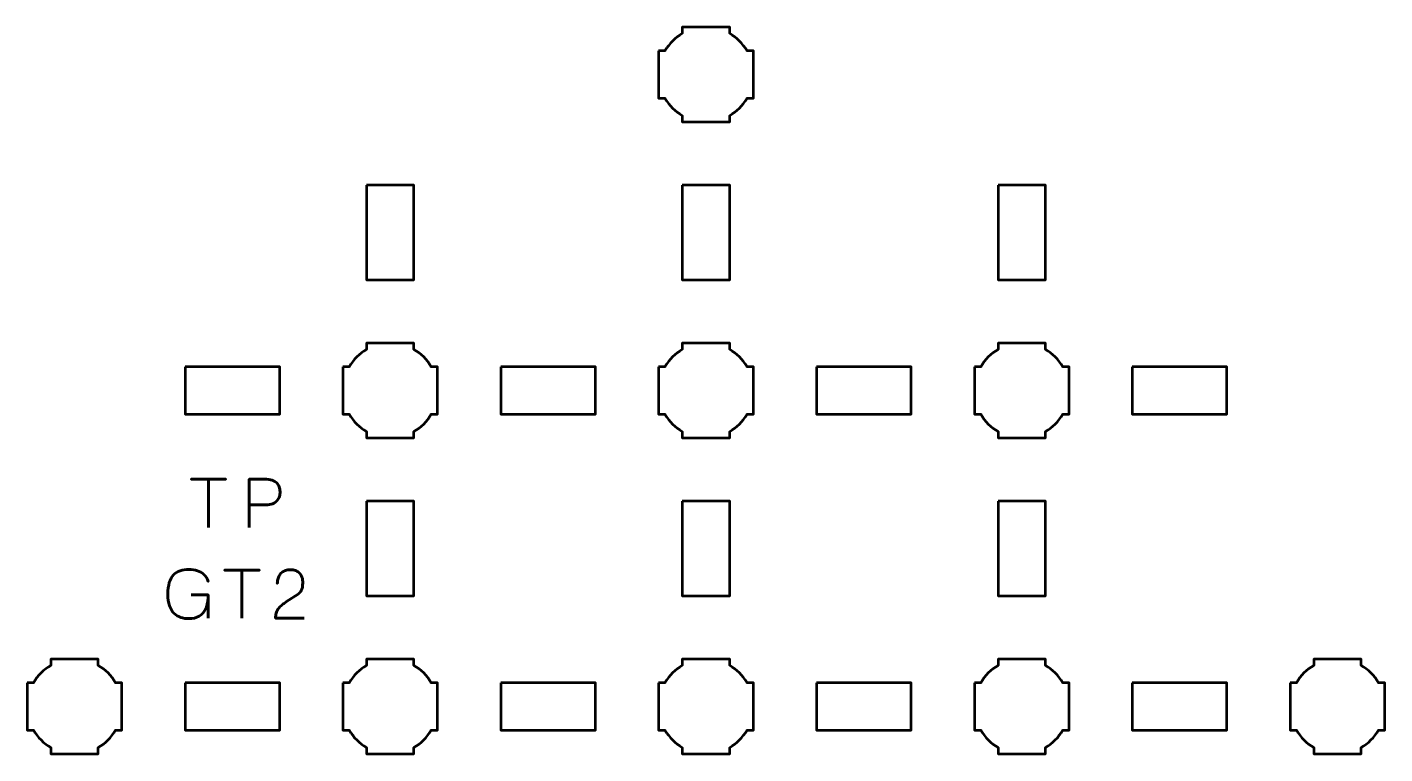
# Model space of a CAD drawing. Header units: centimetres. Extents: x -17.1 to -3.9, y -21.4 to -8.3.
# Drawn here: x -14.8 to -6.2, y -15.15 to -10.55 of the extents above; entities that cross this region are included whole.
import ezdxf

# ---------------------------------------------------------------- set-up
doc = ezdxf.new("R2010")
doc.units = ezdxf.units.CM
doc.header["$MEASUREMENT"] = 0
doc.layers.add('Layer 1', color=7, linetype='Continuous')

msp = doc.modelspace()

# ---------------------------------------------------------------- linework, layer by layer
at = {"layer": 'Layer 1', "lineweight": 53}
for points, knots in [([(-10.8, -10.69994), (-10.8, -10.69994), (-10.7598, -10.69994), (-10.7598, -10.69994), (-10.7598, -10.69994), (-10.73347, -10.65442), (-10.69551, -10.61649), (-10.65, -10.59016), (-10.65, -10.59016), (-10.65, -10.59016), (-10.65, -10.54994), (-10.65, -10.54994), (-10.65, -10.54994), (-10.65, -10.54994), (-10.35, -10.54994), (-10.35, -10.54994), (-10.35, -10.54994), (-10.35, -10.54994), (-10.35, -10.59013), (-10.35, -10.59013), (-10.35, -10.59013), (-10.30447, -10.61646), (-10.26648, -10.65441), (-10.24012, -10.69994), (-10.24012, -10.69994), (-10.24012, -10.69994), (-10.2, -10.69994), (-10.2, -10.69994), (-10.2, -10.69994), (-10.2, -10.69994), (-10.2, -10.84536), (-10.2, -10.84536), (-10.2, -10.84536), (-10.2, -10.84536), (-10.19994, -10.85001), (-10.19994, -10.85001), (-10.19994, -10.85001), (-10.19994, -10.85001), (-10.2, -10.85465), (-10.2, -10.85465), (-10.2, -10.85465), (-10.2, -10.85465), (-10.2, -10.99994), (-10.2, -10.99994), (-10.2, -10.99994), (-10.2, -10.99994), (-10.24007, -10.99994), (-10.24007, -10.99994), (-10.24007, -10.99994), (-10.26642, -11.04551), (-10.30442, -11.08352), (-10.35, -11.10988), (-10.35, -11.10988), (-10.35, -11.10988), (-10.35, -11.14994), (-10.35, -11.14994), (-10.35, -11.14994), (-10.35, -11.14994), (-10.49328, -11.14994), (-10.49328, -11.14994), (-10.49328, -11.14994), (-10.49328, -11.14994), (-10.49995, -11.15002), (-10.49995, -11.15002), (-10.49995, -11.15002), (-10.49995, -11.15002), (-10.50663, -11.14994), (-10.50663, -11.14994), (-10.50663, -11.14994), (-10.50663, -11.14994), (-10.65, -11.14994), (-10.65, -11.14994), (-10.65, -11.14994), (-10.65, -11.14994), (-10.65, -11.10984), (-10.65, -11.10984), (-10.65, -11.10984), (-10.69554, -11.08348), (-10.73352, -11.04549), (-10.75985, -10.99994), (-10.75985, -10.99994), (-10.75985, -10.99994), (-10.8, -10.99994), (-10.8, -10.99994), (-10.8, -10.99994), (-10.8, -10.99994), (-10.8, -10.69994), (-10.8, -10.69994)], [0, 0, 0, 0, 0.0454545, 0.0454545, 0.0454545, 0.0454545, 0.0909091, 0.0909091, 0.0909091, 0.0909091, 0.1363636, 0.1363636, 0.1363636, 0.1363636, 0.1818182, 0.1818182, 0.1818182, 0.1818182, 0.2272727, 0.2272727, 0.2272727, 0.2272727, 0.2727273, 0.2727273, 0.2727273, 0.2727273, 0.3181818, 0.3181818, 0.3181818, 0.3181818, 0.3636364, 0.3636364, 0.3636364, 0.3636364, 0.4090909, 0.4090909, 0.4090909, 0.4090909, 0.4545455, 0.4545455, 0.4545455, 0.4545455, 0.5, 0.5, 0.5, 0.5, 0.5454545, 0.5454545, 0.5454545, 0.5454545, 0.5909091, 0.5909091, 0.5909091, 0.5909091, 0.6363636, 0.6363636, 0.6363636, 0.6363636, 0.6818182, 0.6818182, 0.6818182, 0.6818182, 0.7272727, 0.7272727, 0.7272727, 0.7272727, 0.7727273, 0.7727273, 0.7727273, 0.7727273, 0.8181818, 0.8181818, 0.8181818, 0.8181818, 0.8636364, 0.8636364, 0.8636364, 0.8636364, 0.9090909, 0.9090909, 0.9090909, 0.9090909, 0.9545455, 0.9545455, 0.9545455, 0.9545455, 1, 1, 1, 1]), ([(-12.64997, -11.54999), (-12.64997, -11.54999), (-12.34997, -11.54999), (-12.34997, -11.54999), (-12.34997, -11.54999), (-12.34997, -11.54999), (-12.34997, -12.14999), (-12.34997, -12.14999), (-12.34997, -12.14999), (-12.34997, -12.14999), (-12.64997, -12.14999), (-12.64997, -12.14999), (-12.64997, -12.14999), (-12.64997, -12.14999), (-12.64997, -11.54999), (-12.64997, -11.54999)], [0, 0, 0, 0, 0.25, 0.25, 0.25, 0.25, 0.5, 0.5, 0.5, 0.5, 0.75, 0.75, 0.75, 0.75, 1, 1, 1, 1]), ([(-10.65004, -11.54999), (-10.65004, -11.54999), (-10.35004, -11.54999), (-10.35004, -11.54999), (-10.35004, -11.54999), (-10.35004, -11.54999), (-10.35004, -12.14999), (-10.35004, -12.14999), (-10.35004, -12.14999), (-10.35004, -12.14999), (-10.65004, -12.14999), (-10.65004, -12.14999), (-10.65004, -12.14999), (-10.65004, -12.14999), (-10.65004, -11.54999), (-10.65004, -11.54999)], [0, 0, 0, 0, 0.25, 0.25, 0.25, 0.25, 0.5, 0.5, 0.5, 0.5, 0.75, 0.75, 0.75, 0.75, 1, 1, 1, 1]), ([(-8.64994, -11.54999), (-8.64994, -11.54999), (-8.34993, -11.54999), (-8.34993, -11.54999), (-8.34993, -11.54999), (-8.34993, -11.54999), (-8.34993, -12.14999), (-8.34993, -12.14999), (-8.34993, -12.14999), (-8.34993, -12.14999), (-8.64994, -12.14999), (-8.64994, -12.14999), (-8.64994, -12.14999), (-8.64994, -12.14999), (-8.64994, -11.54999), (-8.64994, -11.54999)], [0, 0, 0, 0, 0.25, 0.25, 0.25, 0.25, 0.5, 0.5, 0.5, 0.5, 0.75, 0.75, 0.75, 0.75, 1, 1, 1, 1]), ([(-12.8, -12.69994), (-12.8, -12.69994), (-12.7598, -12.69994), (-12.7598, -12.69994), (-12.7598, -12.69994), (-12.73347, -12.65442), (-12.69551, -12.61649), (-12.65, -12.59016), (-12.65, -12.59016), (-12.65, -12.59016), (-12.65, -12.54994), (-12.65, -12.54994), (-12.65, -12.54994), (-12.65, -12.54994), (-12.35, -12.54994), (-12.35, -12.54994), (-12.35, -12.54994), (-12.35, -12.54994), (-12.35, -12.59013), (-12.35, -12.59013), (-12.35, -12.59013), (-12.30447, -12.61646), (-12.26648, -12.65441), (-12.24012, -12.69994), (-12.24012, -12.69994), (-12.24012, -12.69994), (-12.2, -12.69994), (-12.2, -12.69994), (-12.2, -12.69994), (-12.2, -12.69994), (-12.2, -12.84536), (-12.2, -12.84536), (-12.2, -12.84536), (-12.2, -12.84536), (-12.19994, -12.85001), (-12.19994, -12.85001), (-12.19994, -12.85001), (-12.19994, -12.85001), (-12.2, -12.85465), (-12.2, -12.85465), (-12.2, -12.85465), (-12.2, -12.85465), (-12.2, -12.99994), (-12.2, -12.99994), (-12.2, -12.99994), (-12.2, -12.99994), (-12.24007, -12.99994), (-12.24007, -12.99994), (-12.24007, -12.99994), (-12.26642, -13.04551), (-12.30442, -13.08352), (-12.35, -13.10988), (-12.35, -13.10988), (-12.35, -13.10988), (-12.35, -13.14994), (-12.35, -13.14994), (-12.35, -13.14994), (-12.35, -13.14994), (-12.49328, -13.14994), (-12.49328, -13.14994), (-12.49328, -13.14994), (-12.49328, -13.14994), (-12.49995, -13.15002), (-12.49995, -13.15002), (-12.49995, -13.15002), (-12.49995, -13.15002), (-12.50663, -13.14994), (-12.50663, -13.14994), (-12.50663, -13.14994), (-12.50663, -13.14994), (-12.65, -13.14994), (-12.65, -13.14994), (-12.65, -13.14994), (-12.65, -13.14994), (-12.65, -13.10984), (-12.65, -13.10984), (-12.65, -13.10984), (-12.69554, -13.08348), (-12.73352, -13.04549), (-12.75985, -12.99994), (-12.75985, -12.99994), (-12.75985, -12.99994), (-12.8, -12.99994), (-12.8, -12.99994), (-12.8, -12.99994), (-12.8, -12.99994), (-12.8, -12.69994), (-12.8, -12.69994)], [0, 0, 0, 0, 0.0454545, 0.0454545, 0.0454545, 0.0454545, 0.0909091, 0.0909091, 0.0909091, 0.0909091, 0.1363636, 0.1363636, 0.1363636, 0.1363636, 0.1818182, 0.1818182, 0.1818182, 0.1818182, 0.2272727, 0.2272727, 0.2272727, 0.2272727, 0.2727273, 0.2727273, 0.2727273, 0.2727273, 0.3181818, 0.3181818, 0.3181818, 0.3181818, 0.3636364, 0.3636364, 0.3636364, 0.3636364, 0.4090909, 0.4090909, 0.4090909, 0.4090909, 0.4545455, 0.4545455, 0.4545455, 0.4545455, 0.5, 0.5, 0.5, 0.5, 0.5454545, 0.5454545, 0.5454545, 0.5454545, 0.5909091, 0.5909091, 0.5909091, 0.5909091, 0.6363636, 0.6363636, 0.6363636, 0.6363636, 0.6818182, 0.6818182, 0.6818182, 0.6818182, 0.7272727, 0.7272727, 0.7272727, 0.7272727, 0.7727273, 0.7727273, 0.7727273, 0.7727273, 0.8181818, 0.8181818, 0.8181818, 0.8181818, 0.8636364, 0.8636364, 0.8636364, 0.8636364, 0.9090909, 0.9090909, 0.9090909, 0.9090909, 0.9545455, 0.9545455, 0.9545455, 0.9545455, 1, 1, 1, 1]), ([(-10.8, -12.69994), (-10.8, -12.69994), (-10.7598, -12.69994), (-10.7598, -12.69994), (-10.7598, -12.69994), (-10.73347, -12.65442), (-10.69551, -12.61649), (-10.65, -12.59016), (-10.65, -12.59016), (-10.65, -12.59016), (-10.65, -12.54994), (-10.65, -12.54994), (-10.65, -12.54994), (-10.65, -12.54994), (-10.35, -12.54994), (-10.35, -12.54994), (-10.35, -12.54994), (-10.35, -12.54994), (-10.35, -12.59013), (-10.35, -12.59013), (-10.35, -12.59013), (-10.30447, -12.61646), (-10.26648, -12.65441), (-10.24012, -12.69994), (-10.24012, -12.69994), (-10.24012, -12.69994), (-10.2, -12.69994), (-10.2, -12.69994), (-10.2, -12.69994), (-10.2, -12.69994), (-10.2, -12.84536), (-10.2, -12.84536), (-10.2, -12.84536), (-10.2, -12.84536), (-10.19994, -12.85001), (-10.19994, -12.85001), (-10.19994, -12.85001), (-10.19994, -12.85001), (-10.2, -12.85465), (-10.2, -12.85465), (-10.2, -12.85465), (-10.2, -12.85465), (-10.2, -12.99994), (-10.2, -12.99994), (-10.2, -12.99994), (-10.2, -12.99994), (-10.24007, -12.99994), (-10.24007, -12.99994), (-10.24007, -12.99994), (-10.26642, -13.04551), (-10.30442, -13.08352), (-10.35, -13.10988), (-10.35, -13.10988), (-10.35, -13.10988), (-10.35, -13.14994), (-10.35, -13.14994), (-10.35, -13.14994), (-10.35, -13.14994), (-10.49328, -13.14994), (-10.49328, -13.14994), (-10.49328, -13.14994), (-10.49328, -13.14994), (-10.49995, -13.15002), (-10.49995, -13.15002), (-10.49995, -13.15002), (-10.49995, -13.15002), (-10.50663, -13.14994), (-10.50663, -13.14994), (-10.50663, -13.14994), (-10.50663, -13.14994), (-10.65, -13.14994), (-10.65, -13.14994), (-10.65, -13.14994), (-10.65, -13.14994), (-10.65, -13.10984), (-10.65, -13.10984), (-10.65, -13.10984), (-10.69554, -13.08348), (-10.73352, -13.04549), (-10.75985, -12.99994), (-10.75985, -12.99994), (-10.75985, -12.99994), (-10.8, -12.99994), (-10.8, -12.99994), (-10.8, -12.99994), (-10.8, -12.99994), (-10.8, -12.69994), (-10.8, -12.69994)], [0, 0, 0, 0, 0.0454545, 0.0454545, 0.0454545, 0.0454545, 0.0909091, 0.0909091, 0.0909091, 0.0909091, 0.1363636, 0.1363636, 0.1363636, 0.1363636, 0.1818182, 0.1818182, 0.1818182, 0.1818182, 0.2272727, 0.2272727, 0.2272727, 0.2272727, 0.2727273, 0.2727273, 0.2727273, 0.2727273, 0.3181818, 0.3181818, 0.3181818, 0.3181818, 0.3636364, 0.3636364, 0.3636364, 0.3636364, 0.4090909, 0.4090909, 0.4090909, 0.4090909, 0.4545455, 0.4545455, 0.4545455, 0.4545455, 0.5, 0.5, 0.5, 0.5, 0.5454545, 0.5454545, 0.5454545, 0.5454545, 0.5909091, 0.5909091, 0.5909091, 0.5909091, 0.6363636, 0.6363636, 0.6363636, 0.6363636, 0.6818182, 0.6818182, 0.6818182, 0.6818182, 0.7272727, 0.7272727, 0.7272727, 0.7272727, 0.7727273, 0.7727273, 0.7727273, 0.7727273, 0.8181818, 0.8181818, 0.8181818, 0.8181818, 0.8636364, 0.8636364, 0.8636364, 0.8636364, 0.9090909, 0.9090909, 0.9090909, 0.9090909, 0.9545455, 0.9545455, 0.9545455, 0.9545455, 1, 1, 1, 1]), ([(-8.8, -12.69994), (-8.8, -12.69994), (-8.7598, -12.69994), (-8.7598, -12.69994), (-8.7598, -12.69994), (-8.73347, -12.65442), (-8.69551, -12.61649), (-8.65, -12.59016), (-8.65, -12.59016), (-8.65, -12.59016), (-8.65, -12.54994), (-8.65, -12.54994), (-8.65, -12.54994), (-8.65, -12.54994), (-8.35, -12.54994), (-8.35, -12.54994), (-8.35, -12.54994), (-8.35, -12.54994), (-8.35, -12.59013), (-8.35, -12.59013), (-8.35, -12.59013), (-8.30447, -12.61646), (-8.26648, -12.65441), (-8.24012, -12.69994), (-8.24012, -12.69994), (-8.24012, -12.69994), (-8.2, -12.69994), (-8.2, -12.69994), (-8.2, -12.69994), (-8.2, -12.69994), (-8.2, -12.84536), (-8.2, -12.84536), (-8.2, -12.84536), (-8.2, -12.84536), (-8.19994, -12.85001), (-8.19994, -12.85001), (-8.19994, -12.85001), (-8.19994, -12.85001), (-8.2, -12.85465), (-8.2, -12.85465), (-8.2, -12.85465), (-8.2, -12.85465), (-8.2, -12.99994), (-8.2, -12.99994), (-8.2, -12.99994), (-8.2, -12.99994), (-8.24007, -12.99994), (-8.24007, -12.99994), (-8.24007, -12.99994), (-8.26642, -13.04551), (-8.30442, -13.08352), (-8.35, -13.10988), (-8.35, -13.10988), (-8.35, -13.10988), (-8.35, -13.14994), (-8.35, -13.14994), (-8.35, -13.14994), (-8.35, -13.14994), (-8.49328, -13.14994), (-8.49328, -13.14994), (-8.49328, -13.14994), (-8.49328, -13.14994), (-8.49995, -13.15002), (-8.49995, -13.15002), (-8.49995, -13.15002), (-8.49995, -13.15002), (-8.50663, -13.14994), (-8.50663, -13.14994), (-8.50663, -13.14994), (-8.50663, -13.14994), (-8.65, -13.14994), (-8.65, -13.14994), (-8.65, -13.14994), (-8.65, -13.14994), (-8.65, -13.10984), (-8.65, -13.10984), (-8.65, -13.10984), (-8.69554, -13.08348), (-8.73352, -13.04549), (-8.75985, -12.99994), (-8.75985, -12.99994), (-8.75985, -12.99994), (-8.8, -12.99994), (-8.8, -12.99994), (-8.8, -12.99994), (-8.8, -12.99994), (-8.8, -12.69994), (-8.8, -12.69994)], [0, 0, 0, 0, 0.0454545, 0.0454545, 0.0454545, 0.0454545, 0.0909091, 0.0909091, 0.0909091, 0.0909091, 0.1363636, 0.1363636, 0.1363636, 0.1363636, 0.1818182, 0.1818182, 0.1818182, 0.1818182, 0.2272727, 0.2272727, 0.2272727, 0.2272727, 0.2727273, 0.2727273, 0.2727273, 0.2727273, 0.3181818, 0.3181818, 0.3181818, 0.3181818, 0.3636364, 0.3636364, 0.3636364, 0.3636364, 0.4090909, 0.4090909, 0.4090909, 0.4090909, 0.4545455, 0.4545455, 0.4545455, 0.4545455, 0.5, 0.5, 0.5, 0.5, 0.5454545, 0.5454545, 0.5454545, 0.5454545, 0.5909091, 0.5909091, 0.5909091, 0.5909091, 0.6363636, 0.6363636, 0.6363636, 0.6363636, 0.6818182, 0.6818182, 0.6818182, 0.6818182, 0.7272727, 0.7272727, 0.7272727, 0.7272727, 0.7727273, 0.7727273, 0.7727273, 0.7727273, 0.8181818, 0.8181818, 0.8181818, 0.8181818, 0.8636364, 0.8636364, 0.8636364, 0.8636364, 0.9090909, 0.9090909, 0.9090909, 0.9090909, 0.9545455, 0.9545455, 0.9545455, 0.9545455, 1, 1, 1, 1]), ([(-13.79995, -12.69997), (-13.79995, -12.69997), (-13.19995, -12.69997), (-13.19995, -12.69997), (-13.19995, -12.69997), (-13.19995, -12.69997), (-13.19995, -12.99997), (-13.19995, -12.99997), (-13.19995, -12.99997), (-13.19995, -12.99997), (-13.79995, -12.99997), (-13.79995, -12.99997), (-13.79995, -12.99997), (-13.79995, -12.99997), (-13.79995, -12.69997), (-13.79995, -12.69997)], [0, 0, 0, 0, 0.25, 0.25, 0.25, 0.25, 0.5, 0.5, 0.5, 0.5, 0.75, 0.75, 0.75, 0.75, 1, 1, 1, 1]), ([(-11.79999, -12.69997), (-11.79999, -12.69997), (-11.19998, -12.69997), (-11.19998, -12.69997), (-11.19998, -12.69997), (-11.19998, -12.69997), (-11.19998, -12.99997), (-11.19998, -12.99997), (-11.19998, -12.99997), (-11.19998, -12.99997), (-11.79999, -12.99997), (-11.79999, -12.99997), (-11.79999, -12.99997), (-11.79999, -12.99997), (-11.79999, -12.69997), (-11.79999, -12.69997)], [0, 0, 0, 0, 0.25, 0.25, 0.25, 0.25, 0.5, 0.5, 0.5, 0.5, 0.75, 0.75, 0.75, 0.75, 1, 1, 1, 1]), ([(-9.79992, -12.69997), (-9.79992, -12.69997), (-9.19992, -12.69997), (-9.19992, -12.69997), (-9.19992, -12.69997), (-9.19992, -12.69997), (-9.19992, -12.99997), (-9.19992, -12.99997), (-9.19992, -12.99997), (-9.19992, -12.99997), (-9.79992, -12.99997), (-9.79992, -12.99997), (-9.79992, -12.99997), (-9.79992, -12.99997), (-9.79992, -12.69997), (-9.79992, -12.69997)], [0, 0, 0, 0, 0.25, 0.25, 0.25, 0.25, 0.5, 0.5, 0.5, 0.5, 0.75, 0.75, 0.75, 0.75, 1, 1, 1, 1]), ([(-7.79995, -12.69997), (-7.79995, -12.69997), (-7.19995, -12.69997), (-7.19995, -12.69997), (-7.19995, -12.69997), (-7.19995, -12.69997), (-7.19995, -12.99997), (-7.19995, -12.99997), (-7.19995, -12.99997), (-7.19995, -12.99997), (-7.79995, -12.99997), (-7.79995, -12.99997), (-7.79995, -12.99997), (-7.79995, -12.99997), (-7.79995, -12.69997), (-7.79995, -12.69997)], [0, 0, 0, 0, 0.25, 0.25, 0.25, 0.25, 0.5, 0.5, 0.5, 0.5, 0.75, 0.75, 0.75, 0.75, 1, 1, 1, 1]), ([(-12.64997, -13.54995), (-12.64997, -13.54995), (-12.34997, -13.54995), (-12.34997, -13.54995), (-12.34997, -13.54995), (-12.34997, -13.54995), (-12.34997, -14.14996), (-12.34997, -14.14996), (-12.34997, -14.14996), (-12.34997, -14.14996), (-12.64997, -14.14996), (-12.64997, -14.14996), (-12.64997, -14.14996), (-12.64997, -14.14996), (-12.64997, -13.54995), (-12.64997, -13.54995)], [0, 0, 0, 0, 0.25, 0.25, 0.25, 0.25, 0.5, 0.5, 0.5, 0.5, 0.75, 0.75, 0.75, 0.75, 1, 1, 1, 1]), ([(-10.65004, -13.54995), (-10.65004, -13.54995), (-10.35004, -13.54995), (-10.35004, -13.54995), (-10.35004, -13.54995), (-10.35004, -13.54995), (-10.35004, -14.14996), (-10.35004, -14.14996), (-10.35004, -14.14996), (-10.35004, -14.14996), (-10.65004, -14.14996), (-10.65004, -14.14996), (-10.65004, -14.14996), (-10.65004, -14.14996), (-10.65004, -13.54995), (-10.65004, -13.54995)], [0, 0, 0, 0, 0.25, 0.25, 0.25, 0.25, 0.5, 0.5, 0.5, 0.5, 0.75, 0.75, 0.75, 0.75, 1, 1, 1, 1]), ([(-8.64994, -13.54995), (-8.64994, -13.54995), (-8.34993, -13.54995), (-8.34993, -13.54995), (-8.34993, -13.54995), (-8.34993, -13.54995), (-8.34993, -14.14996), (-8.34993, -14.14996), (-8.34993, -14.14996), (-8.34993, -14.14996), (-8.64994, -14.14996), (-8.64994, -14.14996), (-8.64994, -14.14996), (-8.64994, -14.14996), (-8.64994, -13.54995), (-8.64994, -13.54995)], [0, 0, 0, 0, 0.25, 0.25, 0.25, 0.25, 0.5, 0.5, 0.5, 0.5, 0.75, 0.75, 0.75, 0.75, 1, 1, 1, 1]), ([(-14.8, -14.69994), (-14.8, -14.69994), (-14.7598, -14.69994), (-14.7598, -14.69994), (-14.7598, -14.69994), (-14.73347, -14.65442), (-14.69551, -14.61649), (-14.65, -14.59016), (-14.65, -14.59016), (-14.65, -14.59016), (-14.65, -14.54994), (-14.65, -14.54994), (-14.65, -14.54994), (-14.65, -14.54994), (-14.35, -14.54994), (-14.35, -14.54994), (-14.35, -14.54994), (-14.35, -14.54994), (-14.35, -14.59013), (-14.35, -14.59013), (-14.35, -14.59013), (-14.30447, -14.61646), (-14.26648, -14.65441), (-14.24012, -14.69994), (-14.24012, -14.69994), (-14.24012, -14.69994), (-14.2, -14.69994), (-14.2, -14.69994), (-14.2, -14.69994), (-14.2, -14.69994), (-14.2, -14.84536), (-14.2, -14.84536), (-14.2, -14.84536), (-14.2, -14.84536), (-14.19994, -14.85001), (-14.19994, -14.85001), (-14.19994, -14.85001), (-14.19994, -14.85001), (-14.2, -14.85465), (-14.2, -14.85465), (-14.2, -14.85465), (-14.2, -14.85465), (-14.2, -14.99994), (-14.2, -14.99994), (-14.2, -14.99994), (-14.2, -14.99994), (-14.24007, -14.99994), (-14.24007, -14.99994), (-14.24007, -14.99994), (-14.26642, -15.04551), (-14.30442, -15.08352), (-14.35, -15.10988), (-14.35, -15.10988), (-14.35, -15.10988), (-14.35, -15.14994), (-14.35, -15.14994), (-14.35, -15.14994), (-14.35, -15.14994), (-14.49328, -15.14994), (-14.49328, -15.14994), (-14.49328, -15.14994), (-14.49328, -15.14994), (-14.49995, -15.15002), (-14.49995, -15.15002), (-14.49995, -15.15002), (-14.49995, -15.15002), (-14.50663, -15.14994), (-14.50663, -15.14994), (-14.50663, -15.14994), (-14.50663, -15.14994), (-14.65, -15.14994), (-14.65, -15.14994), (-14.65, -15.14994), (-14.65, -15.14994), (-14.65, -15.10984), (-14.65, -15.10984), (-14.65, -15.10984), (-14.69554, -15.08348), (-14.73352, -15.04549), (-14.75985, -14.99994), (-14.75985, -14.99994), (-14.75985, -14.99994), (-14.8, -14.99994), (-14.8, -14.99994), (-14.8, -14.99994), (-14.8, -14.99994), (-14.8, -14.69994), (-14.8, -14.69994)], [0, 0, 0, 0, 0.0454545, 0.0454545, 0.0454545, 0.0454545, 0.0909091, 0.0909091, 0.0909091, 0.0909091, 0.1363636, 0.1363636, 0.1363636, 0.1363636, 0.1818182, 0.1818182, 0.1818182, 0.1818182, 0.2272727, 0.2272727, 0.2272727, 0.2272727, 0.2727273, 0.2727273, 0.2727273, 0.2727273, 0.3181818, 0.3181818, 0.3181818, 0.3181818, 0.3636364, 0.3636364, 0.3636364, 0.3636364, 0.4090909, 0.4090909, 0.4090909, 0.4090909, 0.4545455, 0.4545455, 0.4545455, 0.4545455, 0.5, 0.5, 0.5, 0.5, 0.5454545, 0.5454545, 0.5454545, 0.5454545, 0.5909091, 0.5909091, 0.5909091, 0.5909091, 0.6363636, 0.6363636, 0.6363636, 0.6363636, 0.6818182, 0.6818182, 0.6818182, 0.6818182, 0.7272727, 0.7272727, 0.7272727, 0.7272727, 0.7727273, 0.7727273, 0.7727273, 0.7727273, 0.8181818, 0.8181818, 0.8181818, 0.8181818, 0.8636364, 0.8636364, 0.8636364, 0.8636364, 0.9090909, 0.9090909, 0.9090909, 0.9090909, 0.9545455, 0.9545455, 0.9545455, 0.9545455, 1, 1, 1, 1]), ([(-12.8, -14.69994), (-12.8, -14.69994), (-12.7598, -14.69994), (-12.7598, -14.69994), (-12.7598, -14.69994), (-12.73347, -14.65442), (-12.69551, -14.61649), (-12.65, -14.59016), (-12.65, -14.59016), (-12.65, -14.59016), (-12.65, -14.54994), (-12.65, -14.54994), (-12.65, -14.54994), (-12.65, -14.54994), (-12.35, -14.54994), (-12.35, -14.54994), (-12.35, -14.54994), (-12.35, -14.54994), (-12.35, -14.59013), (-12.35, -14.59013), (-12.35, -14.59013), (-12.30447, -14.61646), (-12.26648, -14.65441), (-12.24012, -14.69994), (-12.24012, -14.69994), (-12.24012, -14.69994), (-12.2, -14.69994), (-12.2, -14.69994), (-12.2, -14.69994), (-12.2, -14.69994), (-12.2, -14.84536), (-12.2, -14.84536), (-12.2, -14.84536), (-12.2, -14.84536), (-12.19994, -14.85001), (-12.19994, -14.85001), (-12.19994, -14.85001), (-12.19994, -14.85001), (-12.2, -14.85465), (-12.2, -14.85465), (-12.2, -14.85465), (-12.2, -14.85465), (-12.2, -14.99994), (-12.2, -14.99994), (-12.2, -14.99994), (-12.2, -14.99994), (-12.24007, -14.99994), (-12.24007, -14.99994), (-12.24007, -14.99994), (-12.26642, -15.04551), (-12.30442, -15.08352), (-12.35, -15.10988), (-12.35, -15.10988), (-12.35, -15.10988), (-12.35, -15.14994), (-12.35, -15.14994), (-12.35, -15.14994), (-12.35, -15.14994), (-12.49328, -15.14994), (-12.49328, -15.14994), (-12.49328, -15.14994), (-12.49328, -15.14994), (-12.49995, -15.15002), (-12.49995, -15.15002), (-12.49995, -15.15002), (-12.49995, -15.15002), (-12.50663, -15.14994), (-12.50663, -15.14994), (-12.50663, -15.14994), (-12.50663, -15.14994), (-12.65, -15.14994), (-12.65, -15.14994), (-12.65, -15.14994), (-12.65, -15.14994), (-12.65, -15.10984), (-12.65, -15.10984), (-12.65, -15.10984), (-12.69554, -15.08348), (-12.73352, -15.04549), (-12.75985, -14.99994), (-12.75985, -14.99994), (-12.75985, -14.99994), (-12.8, -14.99994), (-12.8, -14.99994), (-12.8, -14.99994), (-12.8, -14.99994), (-12.8, -14.69994), (-12.8, -14.69994)], [0, 0, 0, 0, 0.0454545, 0.0454545, 0.0454545, 0.0454545, 0.0909091, 0.0909091, 0.0909091, 0.0909091, 0.1363636, 0.1363636, 0.1363636, 0.1363636, 0.1818182, 0.1818182, 0.1818182, 0.1818182, 0.2272727, 0.2272727, 0.2272727, 0.2272727, 0.2727273, 0.2727273, 0.2727273, 0.2727273, 0.3181818, 0.3181818, 0.3181818, 0.3181818, 0.3636364, 0.3636364, 0.3636364, 0.3636364, 0.4090909, 0.4090909, 0.4090909, 0.4090909, 0.4545455, 0.4545455, 0.4545455, 0.4545455, 0.5, 0.5, 0.5, 0.5, 0.5454545, 0.5454545, 0.5454545, 0.5454545, 0.5909091, 0.5909091, 0.5909091, 0.5909091, 0.6363636, 0.6363636, 0.6363636, 0.6363636, 0.6818182, 0.6818182, 0.6818182, 0.6818182, 0.7272727, 0.7272727, 0.7272727, 0.7272727, 0.7727273, 0.7727273, 0.7727273, 0.7727273, 0.8181818, 0.8181818, 0.8181818, 0.8181818, 0.8636364, 0.8636364, 0.8636364, 0.8636364, 0.9090909, 0.9090909, 0.9090909, 0.9090909, 0.9545455, 0.9545455, 0.9545455, 0.9545455, 1, 1, 1, 1]), ([(-10.8, -14.69994), (-10.8, -14.69994), (-10.7598, -14.69994), (-10.7598, -14.69994), (-10.7598, -14.69994), (-10.73347, -14.65442), (-10.69551, -14.61649), (-10.65, -14.59016), (-10.65, -14.59016), (-10.65, -14.59016), (-10.65, -14.54994), (-10.65, -14.54994), (-10.65, -14.54994), (-10.65, -14.54994), (-10.35, -14.54994), (-10.35, -14.54994), (-10.35, -14.54994), (-10.35, -14.54994), (-10.35, -14.59013), (-10.35, -14.59013), (-10.35, -14.59013), (-10.30447, -14.61646), (-10.26648, -14.65441), (-10.24012, -14.69994), (-10.24012, -14.69994), (-10.24012, -14.69994), (-10.2, -14.69994), (-10.2, -14.69994), (-10.2, -14.69994), (-10.2, -14.69994), (-10.2, -14.84536), (-10.2, -14.84536), (-10.2, -14.84536), (-10.2, -14.84536), (-10.19994, -14.85001), (-10.19994, -14.85001), (-10.19994, -14.85001), (-10.19994, -14.85001), (-10.2, -14.85465), (-10.2, -14.85465), (-10.2, -14.85465), (-10.2, -14.85465), (-10.2, -14.99994), (-10.2, -14.99994), (-10.2, -14.99994), (-10.2, -14.99994), (-10.24007, -14.99994), (-10.24007, -14.99994), (-10.24007, -14.99994), (-10.26642, -15.04551), (-10.30442, -15.08352), (-10.35, -15.10988), (-10.35, -15.10988), (-10.35, -15.10988), (-10.35, -15.14994), (-10.35, -15.14994), (-10.35, -15.14994), (-10.35, -15.14994), (-10.49328, -15.14994), (-10.49328, -15.14994), (-10.49328, -15.14994), (-10.49328, -15.14994), (-10.49995, -15.15002), (-10.49995, -15.15002), (-10.49995, -15.15002), (-10.49995, -15.15002), (-10.50663, -15.14994), (-10.50663, -15.14994), (-10.50663, -15.14994), (-10.50663, -15.14994), (-10.65, -15.14994), (-10.65, -15.14994), (-10.65, -15.14994), (-10.65, -15.14994), (-10.65, -15.10984), (-10.65, -15.10984), (-10.65, -15.10984), (-10.69554, -15.08348), (-10.73352, -15.04549), (-10.75985, -14.99994), (-10.75985, -14.99994), (-10.75985, -14.99994), (-10.8, -14.99994), (-10.8, -14.99994), (-10.8, -14.99994), (-10.8, -14.99994), (-10.8, -14.69994), (-10.8, -14.69994)], [0, 0, 0, 0, 0.0454545, 0.0454545, 0.0454545, 0.0454545, 0.0909091, 0.0909091, 0.0909091, 0.0909091, 0.1363636, 0.1363636, 0.1363636, 0.1363636, 0.1818182, 0.1818182, 0.1818182, 0.1818182, 0.2272727, 0.2272727, 0.2272727, 0.2272727, 0.2727273, 0.2727273, 0.2727273, 0.2727273, 0.3181818, 0.3181818, 0.3181818, 0.3181818, 0.3636364, 0.3636364, 0.3636364, 0.3636364, 0.4090909, 0.4090909, 0.4090909, 0.4090909, 0.4545455, 0.4545455, 0.4545455, 0.4545455, 0.5, 0.5, 0.5, 0.5, 0.5454545, 0.5454545, 0.5454545, 0.5454545, 0.5909091, 0.5909091, 0.5909091, 0.5909091, 0.6363636, 0.6363636, 0.6363636, 0.6363636, 0.6818182, 0.6818182, 0.6818182, 0.6818182, 0.7272727, 0.7272727, 0.7272727, 0.7272727, 0.7727273, 0.7727273, 0.7727273, 0.7727273, 0.8181818, 0.8181818, 0.8181818, 0.8181818, 0.8636364, 0.8636364, 0.8636364, 0.8636364, 0.9090909, 0.9090909, 0.9090909, 0.9090909, 0.9545455, 0.9545455, 0.9545455, 0.9545455, 1, 1, 1, 1]), ([(-8.8, -14.69994), (-8.8, -14.69994), (-8.7598, -14.69994), (-8.7598, -14.69994), (-8.7598, -14.69994), (-8.73347, -14.65442), (-8.69551, -14.61649), (-8.65, -14.59016), (-8.65, -14.59016), (-8.65, -14.59016), (-8.65, -14.54994), (-8.65, -14.54994), (-8.65, -14.54994), (-8.65, -14.54994), (-8.35, -14.54994), (-8.35, -14.54994), (-8.35, -14.54994), (-8.35, -14.54994), (-8.35, -14.59013), (-8.35, -14.59013), (-8.35, -14.59013), (-8.30447, -14.61646), (-8.26648, -14.65441), (-8.24012, -14.69994), (-8.24012, -14.69994), (-8.24012, -14.69994), (-8.2, -14.69994), (-8.2, -14.69994), (-8.2, -14.69994), (-8.2, -14.69994), (-8.2, -14.84536), (-8.2, -14.84536), (-8.2, -14.84536), (-8.2, -14.84536), (-8.19994, -14.85001), (-8.19994, -14.85001), (-8.19994, -14.85001), (-8.19994, -14.85001), (-8.2, -14.85465), (-8.2, -14.85465), (-8.2, -14.85465), (-8.2, -14.85465), (-8.2, -14.99994), (-8.2, -14.99994), (-8.2, -14.99994), (-8.2, -14.99994), (-8.24007, -14.99994), (-8.24007, -14.99994), (-8.24007, -14.99994), (-8.26642, -15.04551), (-8.30442, -15.08352), (-8.35, -15.10988), (-8.35, -15.10988), (-8.35, -15.10988), (-8.35, -15.14994), (-8.35, -15.14994), (-8.35, -15.14994), (-8.35, -15.14994), (-8.49328, -15.14994), (-8.49328, -15.14994), (-8.49328, -15.14994), (-8.49328, -15.14994), (-8.49995, -15.15002), (-8.49995, -15.15002), (-8.49995, -15.15002), (-8.49995, -15.15002), (-8.50663, -15.14994), (-8.50663, -15.14994), (-8.50663, -15.14994), (-8.50663, -15.14994), (-8.65, -15.14994), (-8.65, -15.14994), (-8.65, -15.14994), (-8.65, -15.14994), (-8.65, -15.10984), (-8.65, -15.10984), (-8.65, -15.10984), (-8.69554, -15.08348), (-8.73352, -15.04549), (-8.75985, -14.99994), (-8.75985, -14.99994), (-8.75985, -14.99994), (-8.8, -14.99994), (-8.8, -14.99994), (-8.8, -14.99994), (-8.8, -14.99994), (-8.8, -14.69994), (-8.8, -14.69994)], [0, 0, 0, 0, 0.0454545, 0.0454545, 0.0454545, 0.0454545, 0.0909091, 0.0909091, 0.0909091, 0.0909091, 0.1363636, 0.1363636, 0.1363636, 0.1363636, 0.1818182, 0.1818182, 0.1818182, 0.1818182, 0.2272727, 0.2272727, 0.2272727, 0.2272727, 0.2727273, 0.2727273, 0.2727273, 0.2727273, 0.3181818, 0.3181818, 0.3181818, 0.3181818, 0.3636364, 0.3636364, 0.3636364, 0.3636364, 0.4090909, 0.4090909, 0.4090909, 0.4090909, 0.4545455, 0.4545455, 0.4545455, 0.4545455, 0.5, 0.5, 0.5, 0.5, 0.5454545, 0.5454545, 0.5454545, 0.5454545, 0.5909091, 0.5909091, 0.5909091, 0.5909091, 0.6363636, 0.6363636, 0.6363636, 0.6363636, 0.6818182, 0.6818182, 0.6818182, 0.6818182, 0.7272727, 0.7272727, 0.7272727, 0.7272727, 0.7727273, 0.7727273, 0.7727273, 0.7727273, 0.8181818, 0.8181818, 0.8181818, 0.8181818, 0.8636364, 0.8636364, 0.8636364, 0.8636364, 0.9090909, 0.9090909, 0.9090909, 0.9090909, 0.9545455, 0.9545455, 0.9545455, 0.9545455, 1, 1, 1, 1]), ([(-6.8, -14.69994), (-6.8, -14.69994), (-6.7598, -14.69994), (-6.7598, -14.69994), (-6.7598, -14.69994), (-6.73347, -14.65442), (-6.69551, -14.61649), (-6.65, -14.59016), (-6.65, -14.59016), (-6.65, -14.59016), (-6.65, -14.54994), (-6.65, -14.54994), (-6.65, -14.54994), (-6.65, -14.54994), (-6.35, -14.54994), (-6.35, -14.54994), (-6.35, -14.54994), (-6.35, -14.54994), (-6.35, -14.59013), (-6.35, -14.59013), (-6.35, -14.59013), (-6.30447, -14.61646), (-6.26648, -14.65441), (-6.24012, -14.69994), (-6.24012, -14.69994), (-6.24012, -14.69994), (-6.2, -14.69994), (-6.2, -14.69994), (-6.2, -14.69994), (-6.2, -14.69994), (-6.2, -14.84536), (-6.2, -14.84536), (-6.2, -14.84536), (-6.2, -14.84536), (-6.19994, -14.85001), (-6.19994, -14.85001), (-6.19994, -14.85001), (-6.19994, -14.85001), (-6.2, -14.85465), (-6.2, -14.85465), (-6.2, -14.85465), (-6.2, -14.85465), (-6.2, -14.99994), (-6.2, -14.99994), (-6.2, -14.99994), (-6.2, -14.99994), (-6.24007, -14.99994), (-6.24007, -14.99994), (-6.24007, -14.99994), (-6.26642, -15.04551), (-6.30442, -15.08352), (-6.35, -15.10988), (-6.35, -15.10988), (-6.35, -15.10988), (-6.35, -15.14994), (-6.35, -15.14994), (-6.35, -15.14994), (-6.35, -15.14994), (-6.49328, -15.14994), (-6.49328, -15.14994), (-6.49328, -15.14994), (-6.49328, -15.14994), (-6.49995, -15.15002), (-6.49995, -15.15002), (-6.49995, -15.15002), (-6.49995, -15.15002), (-6.50663, -15.14994), (-6.50663, -15.14994), (-6.50663, -15.14994), (-6.50663, -15.14994), (-6.65, -15.14994), (-6.65, -15.14994), (-6.65, -15.14994), (-6.65, -15.14994), (-6.65, -15.10984), (-6.65, -15.10984), (-6.65, -15.10984), (-6.69554, -15.08348), (-6.73352, -15.04549), (-6.75985, -14.99994), (-6.75985, -14.99994), (-6.75985, -14.99994), (-6.8, -14.99994), (-6.8, -14.99994), (-6.8, -14.99994), (-6.8, -14.99994), (-6.8, -14.69994), (-6.8, -14.69994)], [0, 0, 0, 0, 0.0454545, 0.0454545, 0.0454545, 0.0454545, 0.0909091, 0.0909091, 0.0909091, 0.0909091, 0.1363636, 0.1363636, 0.1363636, 0.1363636, 0.1818182, 0.1818182, 0.1818182, 0.1818182, 0.2272727, 0.2272727, 0.2272727, 0.2272727, 0.2727273, 0.2727273, 0.2727273, 0.2727273, 0.3181818, 0.3181818, 0.3181818, 0.3181818, 0.3636364, 0.3636364, 0.3636364, 0.3636364, 0.4090909, 0.4090909, 0.4090909, 0.4090909, 0.4545455, 0.4545455, 0.4545455, 0.4545455, 0.5, 0.5, 0.5, 0.5, 0.5454545, 0.5454545, 0.5454545, 0.5454545, 0.5909091, 0.5909091, 0.5909091, 0.5909091, 0.6363636, 0.6363636, 0.6363636, 0.6363636, 0.6818182, 0.6818182, 0.6818182, 0.6818182, 0.7272727, 0.7272727, 0.7272727, 0.7272727, 0.7727273, 0.7727273, 0.7727273, 0.7727273, 0.8181818, 0.8181818, 0.8181818, 0.8181818, 0.8636364, 0.8636364, 0.8636364, 0.8636364, 0.9090909, 0.9090909, 0.9090909, 0.9090909, 0.9545455, 0.9545455, 0.9545455, 0.9545455, 1, 1, 1, 1]), ([(-13.79995, -14.6999), (-13.79995, -14.6999), (-13.19995, -14.6999), (-13.19995, -14.6999), (-13.19995, -14.6999), (-13.19995, -14.6999), (-13.19995, -14.9999), (-13.19995, -14.9999), (-13.19995, -14.9999), (-13.19995, -14.9999), (-13.79995, -14.9999), (-13.79995, -14.9999), (-13.79995, -14.9999), (-13.79995, -14.9999), (-13.79995, -14.6999), (-13.79995, -14.6999)], [0, 0, 0, 0, 0.25, 0.25, 0.25, 0.25, 0.5, 0.5, 0.5, 0.5, 0.75, 0.75, 0.75, 0.75, 1, 1, 1, 1]), ([(-11.79999, -14.6999), (-11.79999, -14.6999), (-11.19998, -14.6999), (-11.19998, -14.6999), (-11.19998, -14.6999), (-11.19998, -14.6999), (-11.19998, -14.9999), (-11.19998, -14.9999), (-11.19998, -14.9999), (-11.19998, -14.9999), (-11.79999, -14.9999), (-11.79999, -14.9999), (-11.79999, -14.9999), (-11.79999, -14.9999), (-11.79999, -14.6999), (-11.79999, -14.6999)], [0, 0, 0, 0, 0.25, 0.25, 0.25, 0.25, 0.5, 0.5, 0.5, 0.5, 0.75, 0.75, 0.75, 0.75, 1, 1, 1, 1]), ([(-9.79992, -14.6999), (-9.79992, -14.6999), (-9.19992, -14.6999), (-9.19992, -14.6999), (-9.19992, -14.6999), (-9.19992, -14.6999), (-9.19992, -14.9999), (-9.19992, -14.9999), (-9.19992, -14.9999), (-9.19992, -14.9999), (-9.79992, -14.9999), (-9.79992, -14.9999), (-9.79992, -14.9999), (-9.79992, -14.9999), (-9.79992, -14.6999), (-9.79992, -14.6999)], [0, 0, 0, 0, 0.25, 0.25, 0.25, 0.25, 0.5, 0.5, 0.5, 0.5, 0.75, 0.75, 0.75, 0.75, 1, 1, 1, 1]), ([(-7.79995, -14.6999), (-7.79995, -14.6999), (-7.19995, -14.6999), (-7.19995, -14.6999), (-7.19995, -14.6999), (-7.19995, -14.6999), (-7.19995, -14.9999), (-7.19995, -14.9999), (-7.19995, -14.9999), (-7.19995, -14.9999), (-7.79995, -14.9999), (-7.79995, -14.9999), (-7.79995, -14.9999), (-7.79995, -14.9999), (-7.79995, -14.6999), (-7.79995, -14.6999)], [0, 0, 0, 0, 0.25, 0.25, 0.25, 0.25, 0.5, 0.5, 0.5, 0.5, 0.75, 0.75, 0.75, 0.75, 1, 1, 1, 1])]:
    msp.add_open_spline(points, degree=3, knots=knots, dxfattribs=at)
at = {"layer": 'Layer 1', "color": 5, "lineweight": 53}
for points, knots in [([(-13.65176, -13.71686), (-13.65176, -13.71686), (-13.65176, -13.41164), (-13.65176, -13.41164), (-13.65176, -13.41164), (-13.65176, -13.41164), (-13.7614, -13.41164), (-13.7614, -13.41164), (-13.7614, -13.41164), (-13.7614, -13.41164), (-13.54127, -13.41164), (-13.54127, -13.41164), (-13.54127, -13.41164), (-13.54127, -13.41164), (-13.65176, -13.41164), (-13.65176, -13.41164), (-13.65176, -13.41164), (-13.65176, -13.41164), (-13.65176, -13.71686), (-13.65176, -13.71686)], [0, 0, 0, 0, 0.2, 0.2, 0.2, 0.2, 0.4, 0.4, 0.4, 0.4, 0.6, 0.6, 0.6, 0.6, 0.8, 0.8, 0.8, 0.8, 1, 1, 1, 1]), ([(-13.39353, -13.71686), (-13.39353, -13.71686), (-13.39353, -13.41164), (-13.39353, -13.41164), (-13.39353, -13.41164), (-13.39353, -13.41164), (-13.29616, -13.41164), (-13.29616, -13.41164), (-13.29616, -13.41164), (-13.27669, -13.41171), (-13.26068, -13.4139), (-13.24805, -13.41813), (-13.24805, -13.41813), (-13.23549, -13.42229), (-13.22561, -13.42808), (-13.21848, -13.43542), (-13.21848, -13.43542), (-13.21136, -13.44268), (-13.20628, -13.45101), (-13.20317, -13.46039), (-13.20317, -13.46039), (-13.20014, -13.46978), (-13.19838, -13.47958), (-13.19795, -13.48996), (-13.19795, -13.48996), (-13.19746, -13.50033), (-13.19866, -13.51049), (-13.20148, -13.52036), (-13.20148, -13.52036), (-13.20437, -13.53024), (-13.20924, -13.5392), (-13.21623, -13.54725), (-13.21623, -13.54725), (-13.22314, -13.55529), (-13.23252, -13.56171), (-13.24431, -13.56644), (-13.24431, -13.56644), (-13.25609, -13.57123), (-13.27069, -13.57363), (-13.28812, -13.57377), (-13.28812, -13.57377), (-13.28812, -13.57377), (-13.39353, -13.57377), (-13.39353, -13.57377), (-13.39353, -13.57377), (-13.39353, -13.57377), (-13.28812, -13.57377), (-13.28812, -13.57377), (-13.28812, -13.57377), (-13.27105, -13.57363), (-13.25658, -13.57123), (-13.24487, -13.56644), (-13.24487, -13.56644), (-13.23309, -13.56171), (-13.2237, -13.55529), (-13.21665, -13.54725), (-13.21665, -13.54725), (-13.20966, -13.5392), (-13.20465, -13.53024), (-13.20169, -13.52036), (-13.20169, -13.52036), (-13.19873, -13.51049), (-13.19746, -13.50033), (-13.19795, -13.48996), (-13.19795, -13.48996), (-13.19838, -13.47958), (-13.20014, -13.46978), (-13.20331, -13.46039), (-13.20331, -13.46039), (-13.20642, -13.45101), (-13.21164, -13.44268), (-13.21877, -13.43542), (-13.21877, -13.43542), (-13.22596, -13.42808), (-13.23584, -13.42229), (-13.2484, -13.41813), (-13.2484, -13.41813), (-13.26103, -13.4139), (-13.2769, -13.41171), (-13.29616, -13.41164), (-13.29616, -13.41164), (-13.29616, -13.41164), (-13.39353, -13.41164), (-13.39353, -13.41164), (-13.39353, -13.41164), (-13.39353, -13.41164), (-13.39353, -13.71686), (-13.39353, -13.71686)], [0, 0, 0, 0, 0.0454545, 0.0454545, 0.0454545, 0.0454545, 0.0909091, 0.0909091, 0.0909091, 0.0909091, 0.1363636, 0.1363636, 0.1363636, 0.1363636, 0.1818182, 0.1818182, 0.1818182, 0.1818182, 0.2272727, 0.2272727, 0.2272727, 0.2272727, 0.2727273, 0.2727273, 0.2727273, 0.2727273, 0.3181818, 0.3181818, 0.3181818, 0.3181818, 0.3636364, 0.3636364, 0.3636364, 0.3636364, 0.4090909, 0.4090909, 0.4090909, 0.4090909, 0.4545455, 0.4545455, 0.4545455, 0.4545455, 0.5, 0.5, 0.5, 0.5, 0.5454545, 0.5454545, 0.5454545, 0.5454545, 0.5909091, 0.5909091, 0.5909091, 0.5909091, 0.6363636, 0.6363636, 0.6363636, 0.6363636, 0.6818182, 0.6818182, 0.6818182, 0.6818182, 0.7272727, 0.7272727, 0.7272727, 0.7272727, 0.7727273, 0.7727273, 0.7727273, 0.7727273, 0.8181818, 0.8181818, 0.8181818, 0.8181818, 0.8636364, 0.8636364, 0.8636364, 0.8636364, 0.9090909, 0.9090909, 0.9090909, 0.9090909, 0.9545455, 0.9545455, 0.9545455, 0.9545455, 1, 1, 1, 1]), ([(-13.76182, -14.144), (-13.76182, -14.144), (-13.65303, -14.144), (-13.65303, -14.144), (-13.65303, -14.144), (-13.65317, -14.17865), (-13.65811, -14.20708), (-13.66799, -14.22923), (-13.66799, -14.22923), (-13.67786, -14.25146), (-13.69183, -14.26783), (-13.71004, -14.27848), (-13.71004, -14.27848), (-13.72824, -14.28907), (-13.74983, -14.29436), (-13.77495, -14.29429), (-13.77495, -14.29429), (-13.79379, -14.29436), (-13.81128, -14.29175), (-13.82744, -14.28631), (-13.82744, -14.28631), (-13.8436, -14.28095), (-13.85778, -14.2722), (-13.86992, -14.26014), (-13.86992, -14.26014), (-13.88205, -14.24807), (-13.89158, -14.23213), (-13.89835, -14.2123), (-13.89835, -14.2123), (-13.90512, -14.19248), (-13.90858, -14.16813), (-13.90872, -14.13935), (-13.90872, -14.13935), (-13.90865, -14.11042), (-13.90562, -14.08601), (-13.89962, -14.06597), (-13.89962, -14.06597), (-13.89355, -14.046), (-13.8848, -14.02992), (-13.87323, -14.01771), (-13.87323, -14.01771), (-13.86173, -14.00558), (-13.84769, -13.99676), (-13.83118, -13.99125), (-13.83118, -13.99125), (-13.81467, -13.98575), (-13.79597, -13.98307), (-13.77495, -13.98314), (-13.77495, -13.98314), (-13.75498, -13.98307), (-13.73706, -13.98554), (-13.72111, -13.99055), (-13.72111, -13.99055), (-13.70517, -13.99556), (-13.69148, -14.0036), (-13.68005, -14.01468), (-13.68005, -14.01468), (-13.66855, -14.02575), (-13.65959, -14.04036), (-13.65303, -14.05849), (-13.65303, -14.05849), (-13.65959, -14.04036), (-13.66855, -14.02575), (-13.68005, -14.01468), (-13.68005, -14.01468), (-13.69148, -14.0036), (-13.70517, -13.99556), (-13.72111, -13.99055), (-13.72111, -13.99055), (-13.73706, -13.98554), (-13.75498, -13.98307), (-13.77495, -13.98314), (-13.77495, -13.98314), (-13.79597, -13.98307), (-13.81467, -13.98575), (-13.83118, -13.99125), (-13.83118, -13.99125), (-13.84769, -13.99676), (-13.86173, -14.00558), (-13.87323, -14.01771), (-13.87323, -14.01771), (-13.8848, -14.02992), (-13.89355, -14.046), (-13.89962, -14.06597), (-13.89962, -14.06597), (-13.90562, -14.08601), (-13.90865, -14.11042), (-13.90872, -14.13935), (-13.90872, -14.13935), (-13.90858, -14.16813), (-13.90512, -14.19248), (-13.89835, -14.2123), (-13.89835, -14.2123), (-13.89158, -14.23213), (-13.88205, -14.24807), (-13.86992, -14.26014), (-13.86992, -14.26014), (-13.85778, -14.2722), (-13.8436, -14.28095), (-13.82744, -14.28631), (-13.82744, -14.28631), (-13.81128, -14.29175), (-13.79379, -14.29436), (-13.77495, -14.29429), (-13.77495, -14.29429), (-13.74983, -14.29436), (-13.72824, -14.28907), (-13.71004, -14.27848), (-13.71004, -14.27848), (-13.69183, -14.26783), (-13.67786, -14.25146), (-13.66799, -14.22923), (-13.66799, -14.22923), (-13.65811, -14.20708), (-13.65317, -14.17865), (-13.65303, -14.144), (-13.65303, -14.144), (-13.65303, -14.144), (-13.76182, -14.144), (-13.76182, -14.144)], [0, 0, 0, 0, 0.0333333, 0.0333333, 0.0333333, 0.0333333, 0.0666667, 0.0666667, 0.0666667, 0.0666667, 0.1, 0.1, 0.1, 0.1, 0.1333333, 0.1333333, 0.1333333, 0.1333333, 0.1666667, 0.1666667, 0.1666667, 0.1666667, 0.2, 0.2, 0.2, 0.2, 0.2333333, 0.2333333, 0.2333333, 0.2333333, 0.2666667, 0.2666667, 0.2666667, 0.2666667, 0.3, 0.3, 0.3, 0.3, 0.3333333, 0.3333333, 0.3333333, 0.3333333, 0.3666667, 0.3666667, 0.3666667, 0.3666667, 0.4, 0.4, 0.4, 0.4, 0.4333333, 0.4333333, 0.4333333, 0.4333333, 0.4666667, 0.4666667, 0.4666667, 0.4666667, 0.5, 0.5, 0.5, 0.5, 0.5333333, 0.5333333, 0.5333333, 0.5333333, 0.5666667, 0.5666667, 0.5666667, 0.5666667, 0.6, 0.6, 0.6, 0.6, 0.6333333, 0.6333333, 0.6333333, 0.6333333, 0.6666667, 0.6666667, 0.6666667, 0.6666667, 0.7, 0.7, 0.7, 0.7, 0.7333333, 0.7333333, 0.7333333, 0.7333333, 0.7666667, 0.7666667, 0.7666667, 0.7666667, 0.8, 0.8, 0.8, 0.8, 0.8333333, 0.8333333, 0.8333333, 0.8333333, 0.8666667, 0.8666667, 0.8666667, 0.8666667, 0.9, 0.9, 0.9, 0.9, 0.9333333, 0.9333333, 0.9333333, 0.9333333, 0.9666667, 0.9666667, 0.9666667, 0.9666667, 1, 1, 1, 1]), ([(-13.43967, -14.29217), (-13.43967, -14.29217), (-13.43967, -13.98695), (-13.43967, -13.98695), (-13.43967, -13.98695), (-13.43967, -13.98695), (-13.54931, -13.98695), (-13.54931, -13.98695), (-13.54931, -13.98695), (-13.54931, -13.98695), (-13.32918, -13.98695), (-13.32918, -13.98695), (-13.32918, -13.98695), (-13.32918, -13.98695), (-13.43967, -13.98695), (-13.43967, -13.98695), (-13.43967, -13.98695), (-13.43967, -13.98695), (-13.43967, -14.29217), (-13.43967, -14.29217)], [0, 0, 0, 0, 0.2, 0.2, 0.2, 0.2, 0.4, 0.4, 0.4, 0.4, 0.6, 0.6, 0.6, 0.6, 0.8, 0.8, 0.8, 0.8, 1, 1, 1, 1]), ([(-13.04555, -14.29217), (-13.04555, -14.29217), (-13.22716, -14.29217), (-13.22716, -14.29217), (-13.22716, -14.29217), (-13.22681, -14.27989), (-13.22526, -14.26903), (-13.22264, -14.25971), (-13.22264, -14.25971), (-13.21996, -14.2504), (-13.21637, -14.24222), (-13.21192, -14.23516), (-13.21192, -14.23516), (-13.2074, -14.22811), (-13.20225, -14.22183), (-13.1964, -14.21632), (-13.1964, -14.21632), (-13.19054, -14.21075), (-13.18426, -14.20567), (-13.17749, -14.20087), (-13.17749, -14.20087), (-13.17072, -14.19614), (-13.16373, -14.19142), (-13.15646, -14.18676), (-13.15646, -14.18676), (-13.15646, -14.18676), (-13.08407, -14.1385), (-13.08407, -14.1385), (-13.08407, -14.1385), (-13.07667, -14.13328), (-13.07088, -14.12757), (-13.06679, -14.12143), (-13.06679, -14.12143), (-13.06263, -14.11529), (-13.05973, -14.1088), (-13.05797, -14.10195), (-13.05797, -14.10195), (-13.05628, -14.09518), (-13.05522, -14.0882), (-13.05487, -14.08114), (-13.05487, -14.08114), (-13.05451, -14.07401), (-13.05437, -14.06689), (-13.05444, -14.05976), (-13.05444, -14.05976), (-13.05444, -14.05391), (-13.05522, -14.04763), (-13.05677, -14.04085), (-13.05677, -14.04085), (-13.05839, -14.03415), (-13.06093, -14.02745), (-13.06453, -14.02082), (-13.06453, -14.02082), (-13.06813, -14.01418), (-13.07293, -14.00812), (-13.07892, -14.00261), (-13.07892, -14.00261), (-13.08492, -13.99718), (-13.09233, -13.99281), (-13.10115, -13.98949), (-13.10115, -13.98949), (-13.10997, -13.98617), (-13.12034, -13.98448), (-13.13233, -13.98441), (-13.13233, -13.98441), (-13.1444, -13.98448), (-13.15505, -13.98617), (-13.16423, -13.98942), (-13.16423, -13.98942), (-13.1734, -13.99266), (-13.18123, -13.99718), (-13.18772, -14.00289), (-13.18772, -14.00289), (-13.19421, -14.00861), (-13.19943, -14.01524), (-13.20352, -14.02265), (-13.20352, -14.02265), (-13.20762, -14.03006), (-13.21058, -14.03796), (-13.21248, -14.04629), (-13.21248, -14.04629), (-13.21439, -14.05461), (-13.21531, -14.06308), (-13.21531, -14.07162), (-13.21531, -14.07162), (-13.21531, -14.06308), (-13.21439, -14.05461), (-13.21248, -14.04629), (-13.21248, -14.04629), (-13.21058, -14.03796), (-13.20762, -14.03006), (-13.20352, -14.02265), (-13.20352, -14.02265), (-13.19943, -14.01524), (-13.19421, -14.00861), (-13.18772, -14.00289), (-13.18772, -14.00289), (-13.18123, -13.99718), (-13.1734, -13.99266), (-13.16423, -13.98942), (-13.16423, -13.98942), (-13.15505, -13.98617), (-13.1444, -13.98448), (-13.13233, -13.98441), (-13.13233, -13.98441), (-13.12034, -13.98448), (-13.10997, -13.98617), (-13.10115, -13.98949), (-13.10115, -13.98949), (-13.09233, -13.99281), (-13.08492, -13.99718), (-13.07892, -14.00261), (-13.07892, -14.00261), (-13.07293, -14.00812), (-13.06813, -14.01418), (-13.06453, -14.02082), (-13.06453, -14.02082), (-13.06093, -14.02745), (-13.05839, -14.03415), (-13.05677, -14.04085), (-13.05677, -14.04085), (-13.05522, -14.04763), (-13.05444, -14.05391), (-13.05444, -14.05976), (-13.05444, -14.05976), (-13.05437, -14.06689), (-13.05451, -14.07401), (-13.05487, -14.08114), (-13.05487, -14.08114), (-13.05522, -14.0882), (-13.05628, -14.09518), (-13.05797, -14.10195), (-13.05797, -14.10195), (-13.05973, -14.1088), (-13.06263, -14.11529), (-13.06679, -14.12143), (-13.06679, -14.12143), (-13.07088, -14.12757), (-13.07667, -14.13328), (-13.08407, -14.1385), (-13.08407, -14.1385), (-13.08407, -14.1385), (-13.15646, -14.18676), (-13.15646, -14.18676), (-13.15646, -14.18676), (-13.16373, -14.19142), (-13.17072, -14.19614), (-13.17749, -14.20087), (-13.17749, -14.20087), (-13.18426, -14.20567), (-13.19054, -14.21075), (-13.1964, -14.21632), (-13.1964, -14.21632), (-13.20225, -14.22183), (-13.2074, -14.22811), (-13.21192, -14.23516), (-13.21192, -14.23516), (-13.21637, -14.24222), (-13.21996, -14.2504), (-13.22264, -14.25971), (-13.22264, -14.25971), (-13.22526, -14.26903), (-13.22681, -14.27989), (-13.22716, -14.29217), (-13.22716, -14.29217), (-13.22716, -14.29217), (-13.04555, -14.29217), (-13.04555, -14.29217)], [0, 0, 0, 0, 0.0238095, 0.0238095, 0.0238095, 0.0238095, 0.047619, 0.047619, 0.047619, 0.047619, 0.0714286, 0.0714286, 0.0714286, 0.0714286, 0.0952381, 0.0952381, 0.0952381, 0.0952381, 0.1190476, 0.1190476, 0.1190476, 0.1190476, 0.1428571, 0.1428571, 0.1428571, 0.1428571, 0.1666667, 0.1666667, 0.1666667, 0.1666667, 0.1904762, 0.1904762, 0.1904762, 0.1904762, 0.2142857, 0.2142857, 0.2142857, 0.2142857, 0.2380952, 0.2380952, 0.2380952, 0.2380952, 0.2619048, 0.2619048, 0.2619048, 0.2619048, 0.2857143, 0.2857143, 0.2857143, 0.2857143, 0.3095238, 0.3095238, 0.3095238, 0.3095238, 0.3333333, 0.3333333, 0.3333333, 0.3333333, 0.3571429, 0.3571429, 0.3571429, 0.3571429, 0.3809524, 0.3809524, 0.3809524, 0.3809524, 0.4047619, 0.4047619, 0.4047619, 0.4047619, 0.4285714, 0.4285714, 0.4285714, 0.4285714, 0.452381, 0.452381, 0.452381, 0.452381, 0.4761905, 0.4761905, 0.4761905, 0.4761905, 0.5, 0.5, 0.5, 0.5, 0.5238095, 0.5238095, 0.5238095, 0.5238095, 0.547619, 0.547619, 0.547619, 0.547619, 0.5714286, 0.5714286, 0.5714286, 0.5714286, 0.5952381, 0.5952381, 0.5952381, 0.5952381, 0.6190476, 0.6190476, 0.6190476, 0.6190476, 0.6428571, 0.6428571, 0.6428571, 0.6428571, 0.6666667, 0.6666667, 0.6666667, 0.6666667, 0.6904762, 0.6904762, 0.6904762, 0.6904762, 0.7142857, 0.7142857, 0.7142857, 0.7142857, 0.7380952, 0.7380952, 0.7380952, 0.7380952, 0.7619048, 0.7619048, 0.7619048, 0.7619048, 0.7857143, 0.7857143, 0.7857143, 0.7857143, 0.8095238, 0.8095238, 0.8095238, 0.8095238, 0.8333333, 0.8333333, 0.8333333, 0.8333333, 0.8571429, 0.8571429, 0.8571429, 0.8571429, 0.8809524, 0.8809524, 0.8809524, 0.8809524, 0.9047619, 0.9047619, 0.9047619, 0.9047619, 0.9285714, 0.9285714, 0.9285714, 0.9285714, 0.952381, 0.952381, 0.952381, 0.952381, 0.9761905, 0.9761905, 0.9761905, 0.9761905, 1, 1, 1, 1]), ([(-13.65303, -14.29217), (-13.65303, -14.29217), (-13.65303, -14.144), (-13.65303, -14.144), (-13.65303, -14.144), (-13.65303, -14.144), (-13.65303, -14.29217), (-13.65303, -14.29217)], [0, 0, 0, 0, 0.5, 0.5, 0.5, 0.5, 1, 1, 1, 1])]:
    msp.add_open_spline(points, degree=3, knots=knots, dxfattribs=at)

doc.saveas('drawing.dxf')
